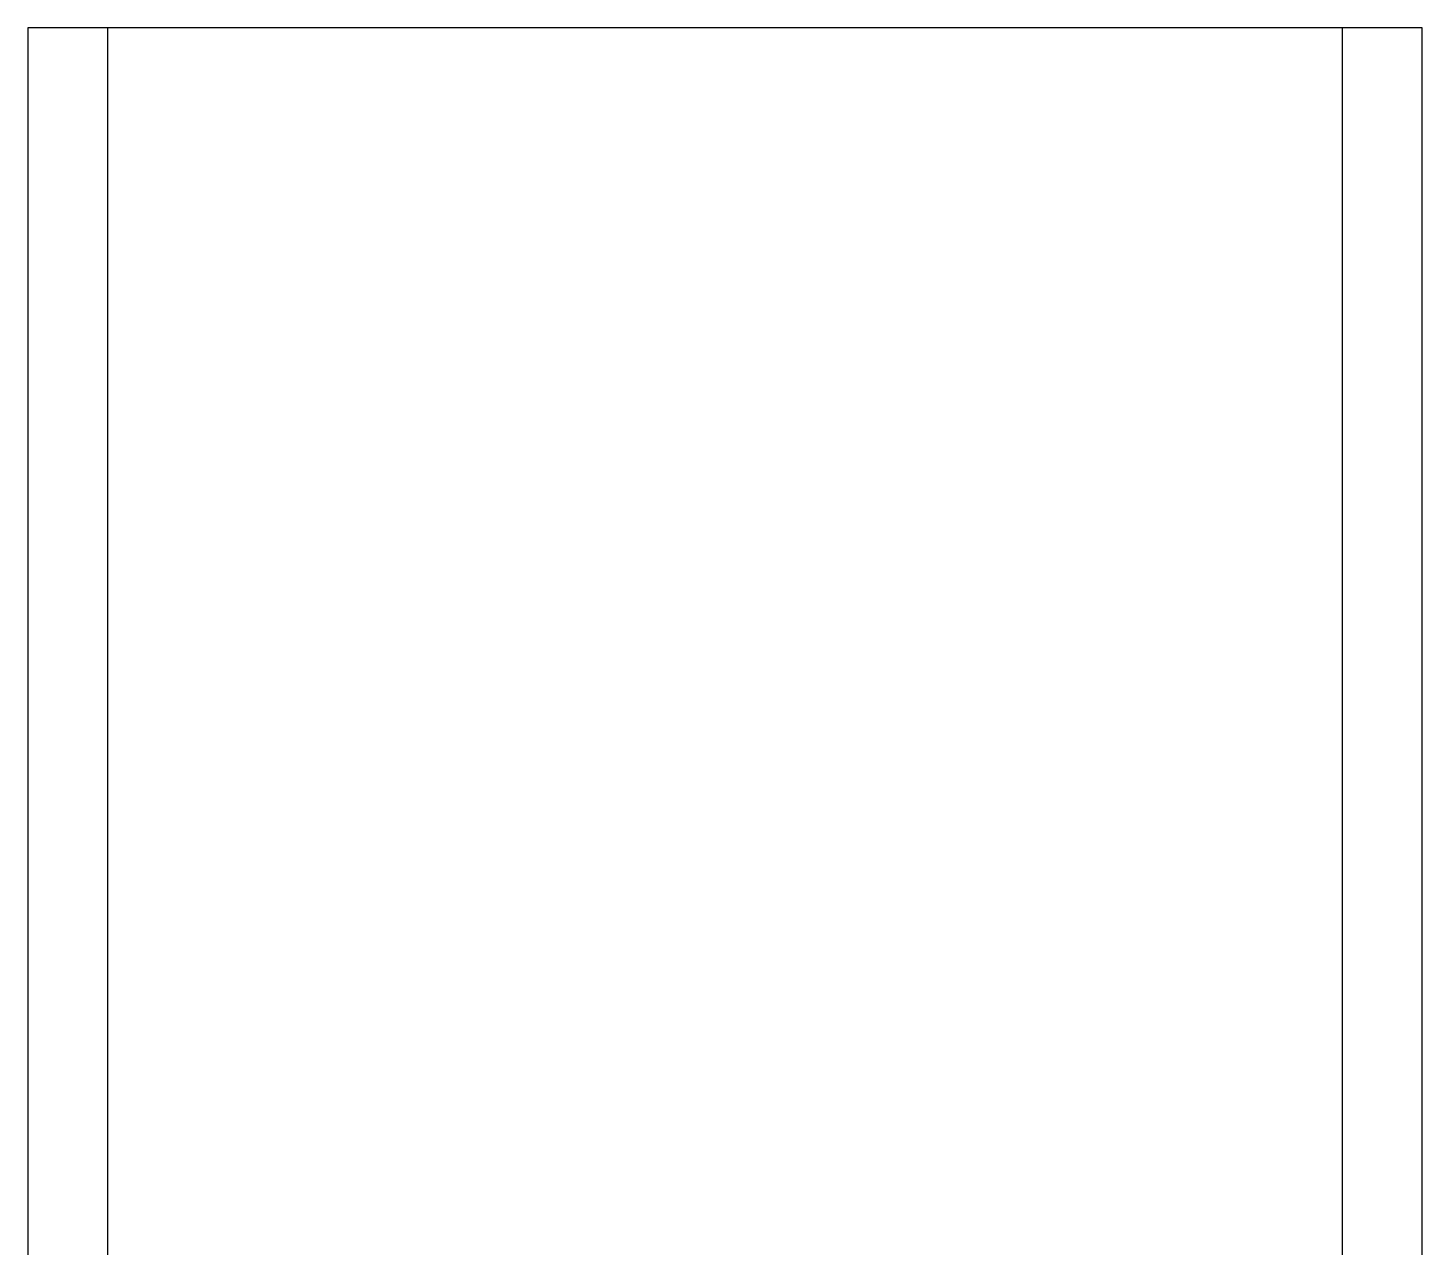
# Model space of a CAD drawing. Header units: millimetres. Extents: x 4195 to 11711, y -1512 to 5723.
# Drawn here: x 11096.344 to 11097.564, y -1511.026 to -1509.96 of the extents above; entities that cross this region are included whole.
import ezdxf

# ---------------------------------------------------------------- set-up
doc = ezdxf.new("R2010")
doc.units = ezdxf.units.MM

msp = doc.modelspace()

# ---------------------------------------------------------------- linework, layer by layer
for p, q in [((11096.4145, -1509.9595), (11096.3445, -1509.9595)), ((11096.3445, -1509.9595), (11096.3445, -1512.3995)), ((11097.4945, -1509.9595), (11096.4145, -1509.9595)), ((11096.4145, -1512.3295), (11096.4145, -1509.9595)), ((11097.5645, -1509.9595), (11097.4945, -1509.9595)), ((11097.4945, -1509.9595), (11097.4945, -1511.0508)), ((11097.5645, -1512.3995), (11097.5645, -1509.9595))]:
    msp.add_line(p, q)

doc.saveas('drawing.dxf')
